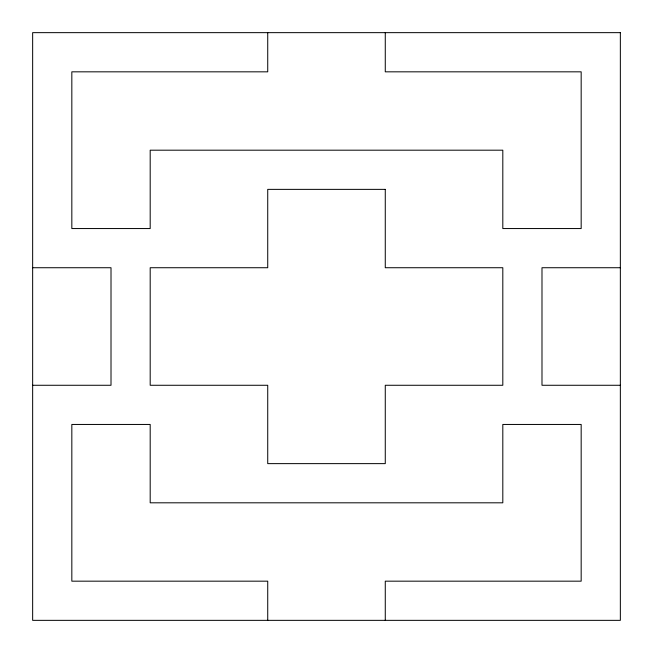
<?xml version="1.0" encoding="UTF-8"?>
<svg xmlns="http://www.w3.org/2000/svg" width="653" height="653" viewBox="0 0 653 653"><rect width="100%" height="100%" fill="white"/><g stroke="black" fill="none" stroke-linecap="round" stroke-linejoin="round"><path stroke-width="0.98" d="M32.65 267.73L111.01 267.73L111.01 385.27L32.65 385.27M620.35 267.73L541.99 267.73L541.99 385.27L620.35 385.27M385.27 32.65L385.27 71.83L581.17 71.83L581.17 228.55L502.81 228.55L502.81 150.19L150.19 150.19L150.19 228.55L71.83 228.55L71.83 71.83L267.73 71.83L267.73 32.65M385.27 620.35L385.27 581.17L581.17 581.17L581.17 424.45L502.81 424.45L502.81 502.81L150.19 502.81L150.19 424.45L71.83 424.45L71.83 581.17L267.73 581.17L267.73 620.35M620.35 32.65L32.65 32.65L32.65 620.35L620.35 620.35L620.35 32.65M385.27 189.37L267.73 189.37L267.73 267.73L150.19 267.73L150.19 385.27L267.73 385.27L267.73 463.63L385.27 463.63L385.27 385.27L502.81 385.27L502.81 267.73L385.27 267.73L385.27 189.37"/></g></svg>
